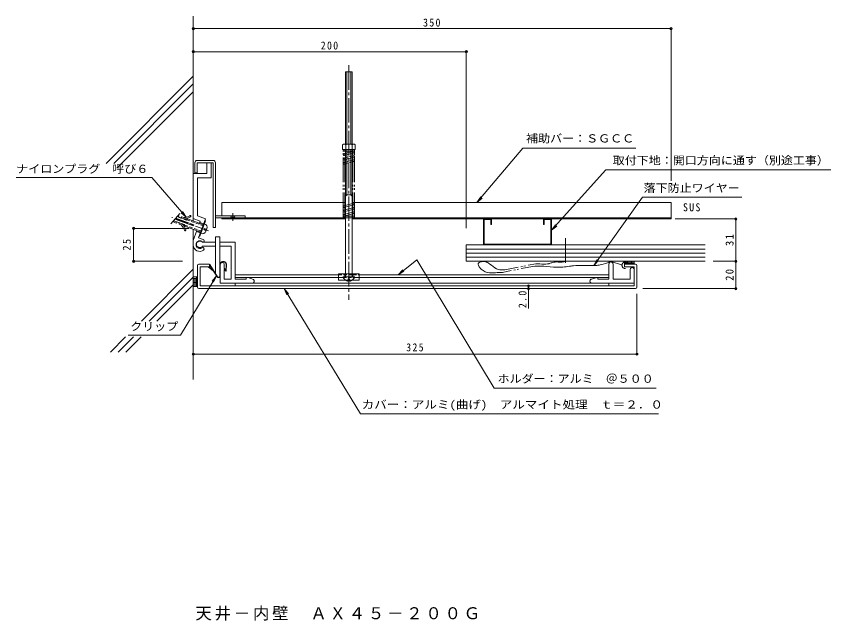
# Model space of a CAD drawing. Units: millimetres, scale not verified. Extents: x -273 to 324, y -273 to 170.
import ezdxf
from ezdxf.enums import TextEntityAlignment as Align

# ---------------------------------------------------------------- set-up
doc = ezdxf.new("R2010")
doc.units = ezdxf.units.MM
doc.header["$LTSCALE"] = 2
doc.header["$PDMODE"] = 32
doc.header["$PDSIZE"] = 1.6
for name, pattern in [('CHAIN1', [8, 5, -1, 1, -1]), ('CHAIN2', [12, 9, -1, 1, -1]), ('DASHED1', [1.8, 1.2, -0.6]), ('DOUBLE_CHAIN1', [8.8, 5, -1, 0.6, -0.6, 0.6, -1]), ('DOUBLE_CHAIN2', [12.8, 9, -1, 0.6, -0.6, 0.6, -1])]:
    doc.linetypes.add(name, pattern=pattern)
for name, color, linetype, lineweight in [('D-0', 3, 'Continuous', 9), ('D-1', 2, 'Continuous', 9), ('D-2', 4, 'Continuous', 9), ('D-3', 6, 'Continuous', 5), ('D-4', 7, 'Continuous', 9), ('D-5', 7, 'Continuous', 9)]:
    doc.layers.add(name, color=color, linetype=linetype, lineweight=lineweight)
doc.layers.add('D-6', color=3, linetype='Continuous')
doc.styles.add('ＭＳ ゴシック', font='')
doc.styles.get('ＭＳ ゴシック').set_extended_font_data('MS Gothic')

msp = doc.modelspace()

# ---------------------------------------------------------------- linework, layer by layer
at = {"layer": 'D-0', "color": 7, "linetype": 'CHAIN2'}
msp.add_line((129.265, 7.526), (129.265, -10.938), dxfattribs=at)
at = {"layer": 'D-0'}
for p, q in [((-139.325, -11.338), (-131.375, -11.338)), ((-131.375, -11.338), (-131.375, -13.338)), ((180.675, -11.338), (172.675, -11.338)), ((172.675, -11.338), (172.675, -13.338)), ((-140.325, -28.338), (-140.325, -12.338)), ((-138.325, -13.338), (-131.375, -13.338)), ((-138.325, -27.338), (-138.325, -13.338)), ((181.675, -12.338), (181.675, -28.338)), ((180.675, -29.338), (-139.325, -29.338)), ((179.675, -27.338), (-138.325, -27.338))]:
    msp.add_line(p, q, dxfattribs=at)
at = {"layer": 'D-0', "color": 7, "linetype": 'DOUBLE_CHAIN1'}
msp.add_line((170.75, -12.038), (162.488, -9.435), dxfattribs=at)
for points in [[(106.814, -12.805), (83.285, -17.431), (81.274, -17.526), (79.264, -17.66), (78.1, -17.754), (77.92, -17.77), (77.61, -17.797), (77.3, -17.823), (76.989, -17.848), (76.679, -17.87), (76.368, -17.888), (76.187, -17.896), (75.245, -17.91), (73.625, -17.801), (72.03, -17.496), (70.482, -16.961), (69.005, -16.162), (67.621, -15.067), (66.871, -14.283), (66.607, -13.966), (66.182, -13.395), (65.821, -12.807), (65.552, -12.224), (65.405, -11.666), (65.408, -11.152), (65.49, -10.882), (65.631, -10.643), (66, -10.288), (66.498, -10), (67.089, -9.779), (67.736, -9.623), (68.402, -9.528), (68.784, -9.501), (69.122, -9.493), (69.681, -9.516), (70.216, -9.583), (70.728, -9.692), (71.222, -9.838), (71.7, -10.019), (71.972, -10.138)], [(71.972, -10.138), (72.719, -10.527), (73.962, -11.339), (75.17, -12.257), (76.37, -13.197), (77.59, -14.075), (78.857, -14.808), (79.623, -15.133), (80.242, -15.325), (81.347, -15.543), (82.49, -15.648), (83.662, -15.678), (84.851, -15.669), (107.564, -11.084)], [(162.488, -9.435), (161.615, -9.775), (160.109, -10.348), (158.598, -10.89), (157.08, -11.379), (155.55, -11.797), (154.007, -12.121), (153.104, -12.259), (152.342, -12.344), (151.02, -12.431), (149.688, -12.458), (148.35, -12.442), (147.008, -12.402), (145.665, -12.354), (144.886, -12.33), (143.866, -12.308), (142.111, -12.299), (140.36, -12.326), (138.612, -12.393), (136.868, -12.5), (135.126, -12.649), (134.117, -12.755), (133.41, -12.838), (132.191, -12.993), (130.972, -13.153), (129.754, -13.307), (128.535, -13.445), (127.315, -13.557), (126.607, -13.605), (125.238, -13.66), (122.874, -13.647), (120.507, -13.534), (118.136, -13.359), (115.764, -13.161), (113.39, -12.98), (112.013, -12.897), (110.844, -12.846), (108.829, -12.801), (106.814, -12.805)], [(107.564, -11.084), (108.258, -11.09), (109.113, -11.122), (110.575, -11.217), (112.024, -11.323), (113.458, -11.394), (114.875, -11.385), (116.275, -11.247), (117.079, -11.09), (117.469, -10.991), (118.139, -10.791), (118.808, -10.573), (119.477, -10.355), (120.15, -10.155), (120.827, -9.992), (121.223, -9.921), (121.685, -9.866), (122.49, -9.827), (123.301, -9.838), (124.116, -9.875), (124.932, -9.914), (125.747, -9.931), (126.218, -9.921), (126.51, -9.906), (127.013, -9.862), (127.514, -9.801), (128.014, -9.726), (128.512, -9.641), (129.011, -9.55), (129.3, -9.496)]]:
    msp.add_lwpolyline(points, dxfattribs=at)
at = {"layer": 'D-0'}
msp.add_lwpolyline([(179.675, -27.338), (179.675, -13.338), (172.675, -13.338)], dxfattribs=at)
for centre, start, end in [((-139.325, -12.338), 90, 180), ((180.675, -12.338), 0, 90), ((-139.325, -28.338), 180, 270), ((180.675, -28.338), 270, 0)]:
    msp.add_arc(centre, 1, start, end, dxfattribs=at)
at = {"layer": 'D-0', "color": 7, "linetype": 'DOUBLE_CHAIN1'}
msp.add_arc((173.117, -12.242), 2.378, 36.17415, 332.56152, dxfattribs=at)
at = {"layer": 'D-1', "linetype": 'CHAIN2'}
msp.add_line((-29.325, 134.251), (-29.325, -37.582), dxfattribs=at)
at = {"layer": 'D-1'}
for p, q in [((-26.825, 129.362), (-31.825, 129.362)), ((-31.825, 76.462), (-31.825, 129.362)), ((-30.825, 76.462), (-30.825, 129.362)), ((-27.825, 76.462), (-27.825, 129.362)), ((-26.825, 76.462), (-26.825, 129.362)), ((-33.275, 76.462), (-33.925, 76.086)), ((-31.825, -20.638), (-31.825, 72.462)), ((-31.616, 76.086), (-31.616, 72.462)), ((-30.825, 39.362), (-30.825, 72.462)), ((-27.825, 39.362), (-27.825, 72.462)), ((-27.035, 76.086), (-27.035, 72.462)), ((-26.825, -20.638), (-26.825, 72.462)), ((-24.725, 76.086), (-24.725, 72.462)), ((-142.125, 62.912), (-142.125, 55.461)), ((-128.725, 64.512), (-140.525, 64.512)), ((-128.725, 62.912), (-140.525, 62.912)), ((-140.525, 62.912), (-140.525, 55.461)), ((-133.325, 62.912), (-133.325, 54.912)), ((-128.725, 15.462), (-128.725, 62.912)), ((-127.125, 62.912), (-127.125, 15.462)), ((-133.325, 54.912), (-143.325, 54.912)), ((-142.125, 55.461), (-140.525, 55.461)), ((-140.325, 51.912), (-140.325, 24.012)), ((-30.825, 39.362), (-31.825, 38.362)), ((-31.825, 39.362), (-26.825, 39.362)), ((-27.825, 39.362), (-26.825, 38.362)), ((-122.325, 33.662), (-122.325, 24.061)), ((-122.325, 33.662), (-31.825, 33.662)), ((-26.825, 33.662), (206.675, 33.662)), ((206.675, 21.662), (206.675, 33.662)), ((-153.782, 23.962), (-154.483, 24.217)), ((-154.158, 22.928), (-153.782, 23.962)), ((-140.325, 24.012), (-134.337, 21.833)), ((-157.704, 20.494), (-157.611, 19.289)), ((-155.731, 18.605), (-157.611, 19.289)), ((-143.147, 16.633), (-156.759, 21.587)), ((-155.355, 19.639), (-155.731, 18.605)), ((-153.694, 18.822), (-155.424, 19.451)), ((-153.711, 19.041), (-155.355, 19.639)), ((-152.514, 22.33), (-154.158, 22.928)), ((-152.36, 22.486), (-154.09, 23.116)), ((-153.711, 19.041), (-153.617, 17.836)), ((-152.514, 22.33), (-151.667, 23.192)), ((-150.167, 22.646), (-151.667, 23.192)), ((-151.362, 18.186), (-151.43, 17.998)), ((-149.717, 17.587), (-151.362, 18.186)), ((-148.289, 21.111), (-149.856, 21.681)), ((-148.52, 20.876), (-147.674, 21.739)), ((-147.674, 21.739), (-135.928, 17.463)), ((-139.425, 7.854), (-134.337, 21.833)), ((-138.747, 18.49), (-138.183, 20.04)), ((-138.524, 19.1), (-135.705, 18.074)), ((-127.125, 22.461), (-31.825, 22.461)), ((-122.325, 21.662), (-122.325, 22.461)), ((-31.825, 21.662), (-122.325, 21.662)), ((-53.325, 21.662), (-53.325, 22.461)), ((206.675, 22.461), (-26.825, 22.461)), ((206.675, 21.662), (-26.825, 21.662)), ((-13.325, 21.662), (-13.325, 22.461)), ((-152.117, 17.29), (-153.617, 17.836)), ((-149.692, 17.259), (-151.258, 17.829)), ((-143.325, 5.912), (-140.696, 13.133)), ((-140.919, 12.522), (-138.1, 11.496)), ((-137.21, 12.479), (-137.68, 12.65)), ((-135.671, 16.707), (-136.141, 16.878)), ((-134.015, 12.777), (-133.4, 14.468)), ((-128.725, 15.462), (-127.125, 15.462)), ((-135.982, 6.601), (-139.425, 7.854)), ((-138.493, 8.955), (-138.962, 9.126)), ((-123.878, 8.662), (-127.078, 8.662)), ((-127.078, -18.318), (-127.078, 8.662)), ((-123.878, -19.826), (-123.878, 8.662)), ((-143.325, 5.912), (-143.325, 2.662)), ((-127.078, 4.662), (-136.575, 4.662)), ((-127.078, 1.662), (-136.575, 1.662)), ((-112.575, 4.662), (-123.878, 4.662)), ((-115.575, 1.662), (-123.878, 1.662)), ((-112.575, 4.662), (-112.575, -22.338)), ((-123.575, -11.838), (-123.575, -25.338)), ((161.175, -11.338), (161.175, -22.338)), ((164.175, -22.338), (164.175, -11.338)), ((-120.575, -15.338), (-120.075, -15.338)), ((-120.575, -15.338), (-120.575, -22.338)), ((176.675, -15.338), (176.675, -22.338)), ((179.675, -15.338), (179.675, -25.338)), ((-112.575, -21.138), (-112.575, -19.138)), ((-36.825, -19.138), (-112.575, -19.138)), ((-112.575, -21.138), (-33.492, -21.138)), ((-104.575, -22.338), (-112.575, -22.338)), ((-104.575, -21.138), (-104.575, -22.338)), ((-99.121, -22.681), (-103.013, -21.138)), ((-21.825, -18.638), (-36.825, -18.638)), ((-36.825, -18.638), (-36.825, -23.138)), ((-36.825, -23.138), (-31.886, -23.138)), ((-33.662, -20.638), (-24.988, -20.638)), ((-26.764, -23.138), (-21.825, -23.138)), ((-25.159, -21.138), (161.175, -21.138)), ((-21.825, -23.138), (-21.825, -18.638)), ((161.175, -19.138), (-21.825, -19.138)), ((152.875, -21.138), (148.28, -22.391)), ((153.175, -22.338), (153.175, -21.138)), ((161.175, -22.338), (153.175, -22.338)), ((176.675, -22.338), (164.175, -22.338)), ((179.675, -25.338), (-123.575, -25.338)), ((-112.575, -25.338), (-112.575, -27.338)), ((161.175, -25.338), (161.175, -27.338))]:
    msp.add_line(p, q, dxfattribs=at)
at = {"layer": 'D-1', "linetype": 'DOUBLE_CHAIN1'}
msp.add_line((-159.698, 18.191), (-153.092, 25.823), dxfattribs=at)
at = {"layer": 'D-1', "linetype": 'CHAIN1'}
for p, q in [((-114.325, 25.805), (-114.325, 20.193)), ((-132.253, 13.093), (-158.981, 22.821))]:
    msp.add_line(p, q, dxfattribs=at)
at = {"layer": 'D-1', "linetype": 'DASHED1'}
for p, q in [((-112.575, 24.061), (-113.075, 23.061)), ((-155.424, 19.451), (-157.687, 20.275)), ((-154.09, 23.116), (-155.113, 23.488)), ((-151.43, 17.998), (-153.694, 18.822)), ((-150.096, 21.663), (-152.36, 22.486)), ((-135.731, 16.541), (-148.289, 21.111)), ((-137.134, 12.688), (-149.692, 17.259)), ((-135.074, 14.647), (-135.413, 13.716)), ((-134.332, 13.322), (-135.413, 13.716)), ((-133.993, 14.254), (-135.074, 14.647)), ((-36.825, -19.138), (-21.825, -19.138)), ((-33.492, -21.138), (-25.159, -21.138)), ((-32.325, -21.138), (-32.325, -18.638)), ((-31.886, -23.138), (-26.764, -23.138)), ((-28.83, -22.162), (-29.821, -22.162)), ((-29.821, -23.312), (-29.821, -22.162)), ((-28.83, -23.312), (-28.83, -22.162)), ((-26.325, -21.138), (-26.325, -18.638))]:
    msp.add_line(p, q, dxfattribs=at)
at = {"layer": 'D-1'}
for points in [[(-33.925, 76.086), (-33.925, 72.462), (-24.725, 72.462)], [(-33.275, 76.462), (-25.375, 76.462), (-24.725, 76.086)], [(-130.325, 62.912), (-130.325, 51.912), (-140.325, 51.912)], [(-143.325, 54.912), (-143.325, 21.912), (-138.183, 20.04)], [(-127.125, 24.061), (-105.325, 24.061), (-105.325, 22.461)], [(-143.147, 16.633), (-142.874, 17.384), (-156.198, 22.234)], [(-148.52, 20.876), (-150.164, 21.475), (-150.096, 21.663)], [(-138.493, 8.955), (-134.388, 20.231), (-134.858, 20.402)], [(-149.717, 17.587), (-149.624, 16.382), (-137.877, 12.107)], [(-115.575, 1.662), (-115.575, -22.338), (-120.575, -22.338)], [(-120.575, -11.838), (-120.575, -14.338), (-120.075, -15.338)]]:
    msp.add_lwpolyline(points, dxfattribs=at)
at = {"layer": 'D-1', "linetype": 'DASHED1'}
msp.add_lwpolyline([(-116.075, 24.061), (-115.575, 23.061), (-113.075, 23.061)], dxfattribs=at)
at = {"layer": 'D-1'}
for centre, radius, start, end in [((-32.771, 74.497), 1.964, 53.99094, 126.00906), ((-29.325, 69.284), 7.178, 71.39072, 108.60928), ((-25.88, 74.497), 1.964, 53.99113, 126.00887), ((-140.525, 62.912), 1.6, 90, 180), ((-128.725, 62.912), 1.6, 0, 90), ((-150.758, 31.64), 9, 273.79745, 302.92981), ((-145.594, 23.667), 0.5, 302.92963, 122.9299), ((-158.351, 10.78), 10, 17.07016, 46.20251), ((-150.758, 31.64), 10, 273.79745, 302.92981), ((-136.125, 15.46), 2.9, 339.99998, 69.99998), ((-158.351, 10.78), 9, 17.07016, 46.20251), ((-149.27, 13.568), 0.5, 197.07007, 17.07034), ((-136.741, 13.769), 2.9, 249.99998, 339.99998), ((-136.324, 5.661), 1, 233.11566, 70.00063), ((-138.575, 2.662), 4.75, 180, 306.88397), ((-138.575, 2.662), 2.75, 53.11603, 306.88397), ((-138.575, 3.162), 2.5, 36.8699, 323.1301), ((-136.324, -0.338), 1, 306.88434, 126.88434), ((-122.075, -11.838), 1.5, 0, 180), ((162.675, -11.338), 1.5, 0, 180.00002), ((178.175, -15.338), 1.5, 0, 180.00002), ((-100.075, -23.838), 1.5, 270, 50.49197), ((-29.325, -19.438), 4.5, 195.466, 344.534), ((148.675, -23.838), 1.5, 90, 270.00002)]:
    msp.add_arc(centre, radius, start, end, dxfattribs=at)
at = {"layer": 'D-1', "linetype": 'DASHED1'}
for centre, start, end in [((-134.503, 12.852), 325.58549, 69.99998), ((-133.822, 14.724), 249.99998, 354.41447), ((-30.321, -23.312), 255.58551, 0), ((-28.33, -23.312), 180, 284.41449)]:
    msp.add_arc(centre, 0.5, start, end, dxfattribs=at)
at = {"layer": 'D-2', "linetype": 'DOUBLE_CHAIN2'}
for p, q in [((-33.525, 23.062), (-33.525, 71.862)), ((-32.325, 23.062), (-32.325, 71.862)), ((-26.325, 23.062), (-26.325, 71.862)), ((-25.125, 23.062), (-25.125, 71.862))]:
    msp.add_line(p, q, dxfattribs=at)
at = {"layer": 'D-2'}
for p, q in [((-32.925, 72.462), (-25.725, 72.462)), ((-32.925, 71.262), (-25.725, 71.262)), ((-32.925, 69.289), (-25.725, 71.262)), ((-25.725, 70.062), (-32.925, 68.088)), ((-32.925, 66.115), (-25.725, 68.088)), ((-25.725, 66.888), (-32.925, 64.915)), ((-32.925, 62.942), (-25.725, 64.915)), ((-25.725, 63.715), (-32.925, 61.742)), ((-32.925, 31.208), (-25.725, 33.182)), ((-25.725, 31.982), (-32.925, 30.008)), ((-32.925, 28.035), (-25.725, 30.008)), ((-25.725, 28.808), (-32.925, 26.835)), ((-32.925, 24.862), (-25.725, 26.835)), ((-25.725, 25.635), (-32.925, 23.662)), ((-32.925, 23.662), (-25.725, 23.662)), ((-32.925, 22.461), (-25.725, 22.461)), ((172.675, -9.338), (172.675, -11.338)), ((179.675, -10.638), (172.675, -10.638)), ((173.675, -9.338), (173.675, -10.638)), ((174.675, -9.338), (174.675, -10.638)), ((175.675, -9.338), (175.675, -10.638)), ((176.675, -9.338), (176.675, -10.638)), ((177.675, -9.338), (177.675, -10.638)), ((178.675, -9.338), (178.675, -10.638)), ((179.675, -11.338), (179.675, -9.338)), ((-143.325, -20.838), (-140.325, -20.838)), ((-143.325, -21.838), (-141.025, -21.838)), ((-143.325, -22.838), (-141.025, -22.838)), ((-143.325, -23.838), (-141.025, -23.838)), ((-141.025, -20.838), (-141.025, -27.838)), ((-143.325, -24.838), (-141.025, -24.838)), ((-143.325, -25.838), (-141.025, -25.838)), ((-143.325, -26.838), (-141.025, -26.838)), ((-143.325, -27.838), (-140.325, -27.838))]:
    msp.add_line(p, q, dxfattribs=at)
at = {"layer": 'D-2', "color": 5, "lineweight": 5}
for p, q in [((-131.118, -11.648), (-131.37, -11.81)), ((-125.919, -20.812), (-131.37, -11.81)), ((-125.666, -20.65), (-131.118, -11.648)), ((-123.575, -20.017), (-123.575, -11.838)), ((-128.522, -16.513), (-132.287, -13.575)), ((-123.875, -20.038), (-123.875, -11.938)), ((-120.31, -15.241), (-120.536, -15.438)), ((-119.699, -16.4), (-120.536, -15.438)), ((-119.473, -16.204), (-120.31, -15.241)), ((-119.473, -16.204), (-119.175, -11.941)), ((-119.174, -16.225), (-118.875, -11.961))]:
    msp.add_line(p, q, dxfattribs=at)
msp.add_lwpolyline([(-128.959, -15.792), (-132.102, -13.338), (-132.287, -13.575)], dxfattribs=at)
at = {"layer": 'D-2'}
for centre in [(-32.925, 71.862), (-25.725, 71.862), (-32.925, 68.688), (-32.925, 65.515), (-25.725, 70.661), (-25.725, 67.488), (-32.925, 62.342), (-25.725, 64.315), (-32.925, 30.608), (-25.725, 32.582), (-25.725, 29.408), (-32.925, 27.435), (-32.925, 24.262), (-25.725, 26.235), (-32.925, 23.062), (-25.725, 23.062)]:
    msp.add_circle(centre, 0.6, dxfattribs=at)
at = {"layer": 'D-2', "color": 5, "lineweight": 5}
for centre, radius, start, end in [((-121.375, -11.938), 2.5, 359.71498, 180), ((-121.375, -11.938), 2.2, 359.93935, 180), ((-119.473, -16.204), 0.3, 221, 356), ((-124.875, -20.038), 1.3, 216.54213, 0), ((-124.875, -20.038), 1, 217.69359, 0)]:
    msp.add_arc(centre, radius, start, end, dxfattribs=at)
at = {"layer": 'D-3'}
for p, q in [((-143.325, 20.156), (-143.325, 170.145)), ((-207.142, 62.386), (-143.325, 126.203)), ((-201.485, 62.386), (-143.325, 120.546)), ((-199.375, 58.839), (-143.325, 114.889)), ((69.175, 2.662), (69.175, 21.662)), ((75.175, 21.662), (69.175, 21.662)), ((69.675, 3.162), (69.675, 21.162)), ((74.675, 21.162), (69.675, 21.162)), ((74.675, 17.662), (74.675, 21.162)), ((75.175, 17.662), (75.175, 21.662)), ((113.175, 17.662), (113.175, 21.662)), ((119.175, 21.662), (113.175, 21.662)), ((113.675, 17.662), (113.675, 21.162)), ((118.675, 21.162), (113.675, 21.162)), ((118.675, 3.162), (118.675, 21.162)), ((119.175, 2.662), (119.175, 21.662)), ((-143.325, -95.863), (-143.325, 14.09)), ((75.175, 17.662), (74.675, 17.662)), ((113.675, 17.662), (113.175, 17.662)), ((56.675, -9.338), (56.675, 2.662)), ((231.675, 2.662), (56.675, 2.662)), ((69.675, 3.162), (118.675, 3.162)), ((231.675, -0.338), (56.675, -0.338)), ((231.675, -3.338), (56.675, -3.338)), ((231.675, -6.338), (56.675, -6.338)), ((231.675, -9.338), (56.675, -9.338)), ((-143.325, -15.219), (-181.297, -53.19)), ((-175.64, -53.19), (-143.325, -20.876)), ((-169.983, -53.19), (-143.325, -26.532)), ((-192.886, -64.779), (-203.961, -75.854)), ((-198.304, -75.854), (-187.228, -64.779)), ((-192.647, -75.854), (-181.572, -64.779))]:
    msp.add_line(p, q, dxfattribs=at)
at = {"layer": 'D-4'}
for p, q in [((98.182, 73.567), (180.907, 73.567)), ((158.957, 57.623), (119.175, 13.353)), ((158.957, 57.623), (323.665, 57.623)), ((-173.777, 51.964), (-272.984, 51.964)), ((64.526, 33.662), (68.221, 37.03)), ((185.749, 37.575), (258.538, 37.575)), ((-148.546, 22.917), (-151.304, 27.087)), ((119.175, 13.353), (122.155, 17.368)), ((119.175, 13.353), (123.092, 16.46)), ((150.116, -12.48), (153.522, -8.82)), ((6.704, -19.138), (10.994, -16.57)), ((-126.378, -20.053), (-129.513, -23.948)), ((-76.775, -29.338), (-74.749, -33.91)), ((-152.772, -63.411), (-191.093, -63.411)), ((77.192, -102.23), (195.908, -102.23)), ((-20.72, -121.176), (197.56, -121.176))]:
    msp.add_line(p, q, dxfattribs=at)
for points in [[(98.182, 73.567), (64.526, 33.662), (67.223, 37.872)], [(-173.777, 51.964), (-148.546, 22.917), (-152.29, 26.231)], [(185.749, 37.575), (150.116, -12.48), (152.459, -8.063)], [(77.192, -102.23), (20.43, -8.257), (6.704, -19.138), (10.184, -15.547)], [(-152.772, -63.411), (-126.378, -20.053), (-128.398, -24.627)], [(-20.72, -121.176), (-76.775, -29.338), (-73.635, -33.23)]]:
    msp.add_lwpolyline(points, dxfattribs=at)
at = {"layer": 'D-5'}
for p, q in [((-143.325, 161.132), (206.675, 161.132)), ((206.675, 49.528), (206.675, 161.132)), ((-143.325, 144.225), (56.675, 144.225)), ((56.675, 14.893), (56.675, 144.225)), ((209.675, 21.662), (254.141, 21.662)), ((254.141, -29.338), (254.141, 21.662)), ((-146.54, 14.785), (-187.042, 14.785)), ((-187.042, -9.338), (-187.042, 14.785)), ((-151.133, -9.338), (-187.042, -9.338)), ((237.655, -9.338), (254.141, -9.338)), ((102.242, -27.338), (102.242, -43.844)), ((185.96, -29.338), (254.141, -29.338)), ((181.675, -33.069), (181.675, -77.379)), ((-143.325, -77.379), (181.675, -77.379))]:
    msp.add_line(p, q, dxfattribs=at)
for p in [(-143.325, 161.132), (206.675, 161.132), (-143.325, 144.225), (56.675, 144.225), (254.141, 21.662), (-187.042, 14.785), (-187.042, -9.338), (254.141, -9.338), (102.242, -27.338), (102.242, -29.338), (254.141, -29.338), (-143.325, -77.379), (181.675, -77.379)]:
    msp.add_point(p, dxfattribs=at)

# ---------------------------------------------------------------- texts
at = {"layer": 'D-4', "color": 2, "style": 'ＭＳ ゴシック'}
for s, width, p in [('補助バー：ＳＧＣＣ', 1.1, (100.472, 75.937)), ('取付下地：開口方向に通す（別途工事）', 1.1, (163.965, 59.844)), ('ナイロンプラグ\u3000呼び６', 1.1, (-273.033, 53.658)), ('落下防止ワイヤー', 1.1, (186.602, 39.621)), ('クリップ', 1.1, (-189.532, -61.759)), ('ホルダー：アルミ\u3000＠５００', 1.1, (79.597, -100.081)), ('カバー：アルミ(曲げ)\u3000アルマイト処理\u3000ｔ＝２．０', 1.15, (-19.978, -119.027))]:
    msp.add_text(s, height=5.865, dxfattribs=dict(at, width=width)).set_placement(p, align=Align.BOTTOM_LEFT)
at = {"layer": 'D-5', "color": 2, "char_height": 5.865, "attachment_point": 7, "style": 'ＭＳ ゴシック'}
for s, insert in [('\\T1.27;\\W0.9;350', (25.041, 162.529)), ('\\T1.27;\\W0.9;200', (-49.927, 145.723)), ('\\T1.27;\\W0.9;SUS', (215.458, 27.205)), ('\\T1.27;\\W0.9;325', (12.675, -75.379))]:
    msp.add_mtext(s, dxfattribs=dict(at, insert=insert))
at = {"layer": 'D-5', "color": 2, "char_height": 5.865, "attachment_point": 7, "rotation": 90, "style": 'ＭＳ ゴシック'}
for s, insert in [('\\T1.27;\\W0.95;25', (-189.042, -1.527)), ('\\T1.27;\\W0.95;31', (252.573, 1.912)), ('\\T1.27;\\W0.95;20', (252.573, -23.588)), ('\\T1.27;\\W0.9;2.0', (100.874, -43.616))]:
    msp.add_mtext(s, dxfattribs=dict(at, insert=insert))
at = {"layer": 'D-6', "insert": (-141.729, -272.63), "char_height": 8.798, "attachment_point": 7, "style": 'ＭＳ ゴシック'}
msp.add_mtext('\\T1.17;天井－内壁\u3000ＡＸ４５－２００Ｇ', dxfattribs=at)

doc.saveas('drawing.dxf')
